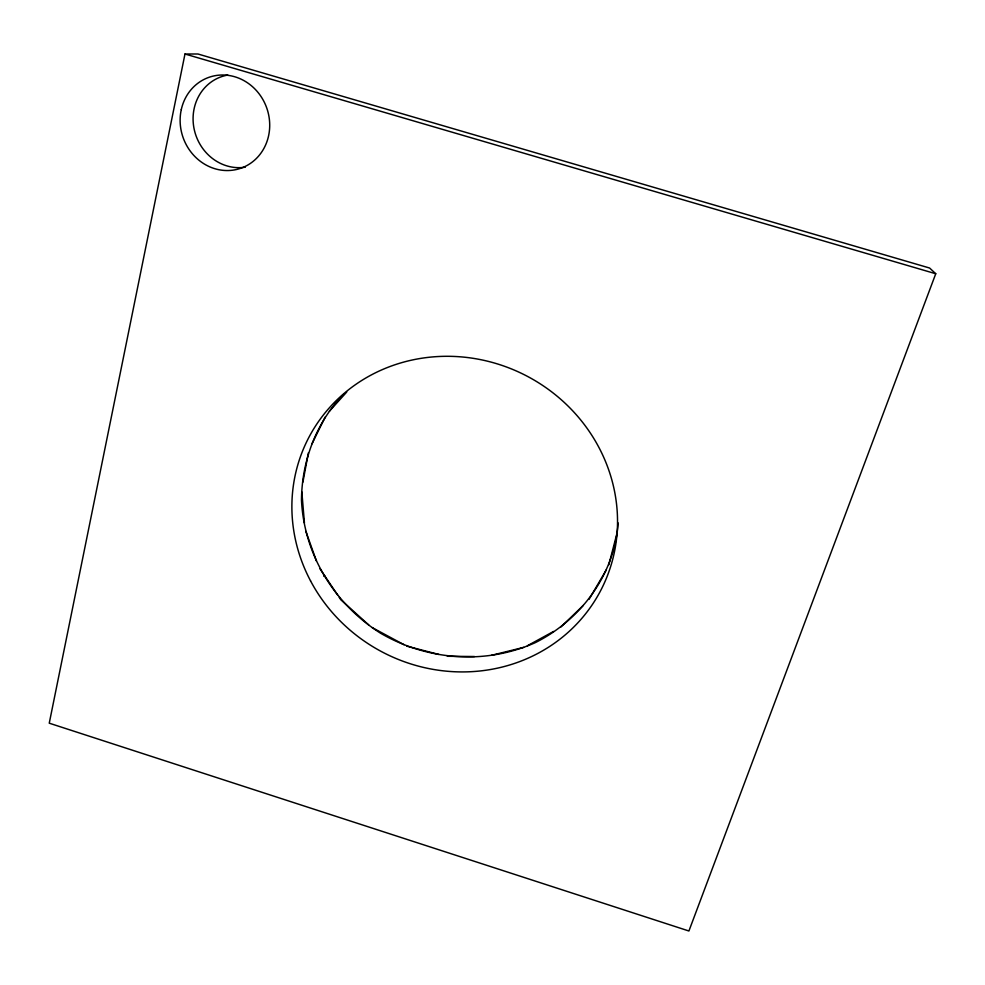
<?xml version="1.0" encoding="UTF-8"?>
<svg xmlns="http://www.w3.org/2000/svg" width="985" height="985" viewBox="0 0 985 985"><rect width="100%" height="100%" fill="white"/><g stroke="black" fill="none" stroke-linecap="round" stroke-linejoin="round"><path stroke-width="1.48" d="M618.161 522.9C614.64 574.39 580.867 619.885 535.224 642.676C485.334 664.974 427.392 660.504 380.407 633.121C334.42 603.867 304.156 554.974 301.484 500.22C301.792 461.042 316 422.91 343.285 394.517M302.912 482.121L308.354 452.928M184.983 54.003L49.25 723.187L688.909 930.997L935.75 273.744L929.618 268.031L197.96 54.003L184.983 54.003L935.75 273.744M608.828 564.811L617.09 532.86M312.023 443.755L325.21 417M589.079 599.299L606.292 569.909M329.372 411.25L346.745 392.018M560.847 627.051L583.194 605.492M527.431 645.729L553.533 631.471M323.757 576.213L324.656 575.757M491.589 655.296L523.589 647.416M447.301 656.281L474.499 656.527M406.67 646.123L438.793 654.434M372.17 627.58L404.084 644.744M368.747 624.946L340.835 599.779L339.209 597.366M319.916 568.727L337.596 594.965M305.867 531.371L316.407 560.945M301.841 491.921L304.439 523.01M245.302 167.179A46.96 43.328 71.2 0 1 193.959 128.148A46.96 43.328 71.2 0 1 227.806 75.057M310.558 580.891A164.778 155.765 28.1 0 0 592.354 604.544A164.778 155.765 28.1 0 0 461.214 356.89A164.778 155.765 28.1 0 0 310.558 580.891M181.289 109.569A48.179 44.362 70.7 0 0 237.964 169.137A48.179 44.362 70.7 0 0 255.521 89.61A48.179 44.362 70.7 0 0 181.289 109.569"/></g></svg>
